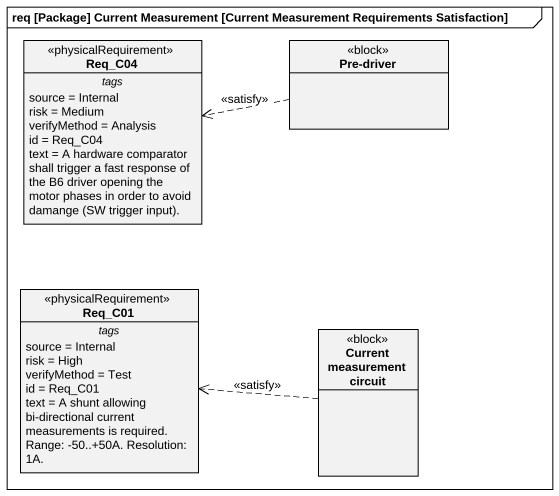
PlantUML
@startuml
mainframe req [Package] Current Measurement [Current Measurement Requirements Satisfaction]
hide circle
hide empty members
class Req_C04 <<physicalRequirement>> {
  -- tags --
  source = Internal
  risk = Medium
  verifyMethod = Analysis
  id = Req_C04
  {field} text = A hardware comparator shall trigger a fast response of the B6 driver opening the motor phases in order to avoid damange (SW trigger input).
}
class "Pre-driver" as Pre_driver <<block>>
class Req_C01 <<physicalRequirement>> {
  -- tags --
  source = Internal
  risk = High
  verifyMethod = Test
  id = Req_C01
  text = A shunt allowing bi-directional current measurements is required. Range: -50..+50A. Resolution: 1A.
}
class "Current measurement circuit" as Current_measurement_circuit <<block>>
Pre_driver .left.> Req_C04 : <<satisfy>>
Current_measurement_circuit .left.> Req_C01 : <<satisfy>>
@enduml
